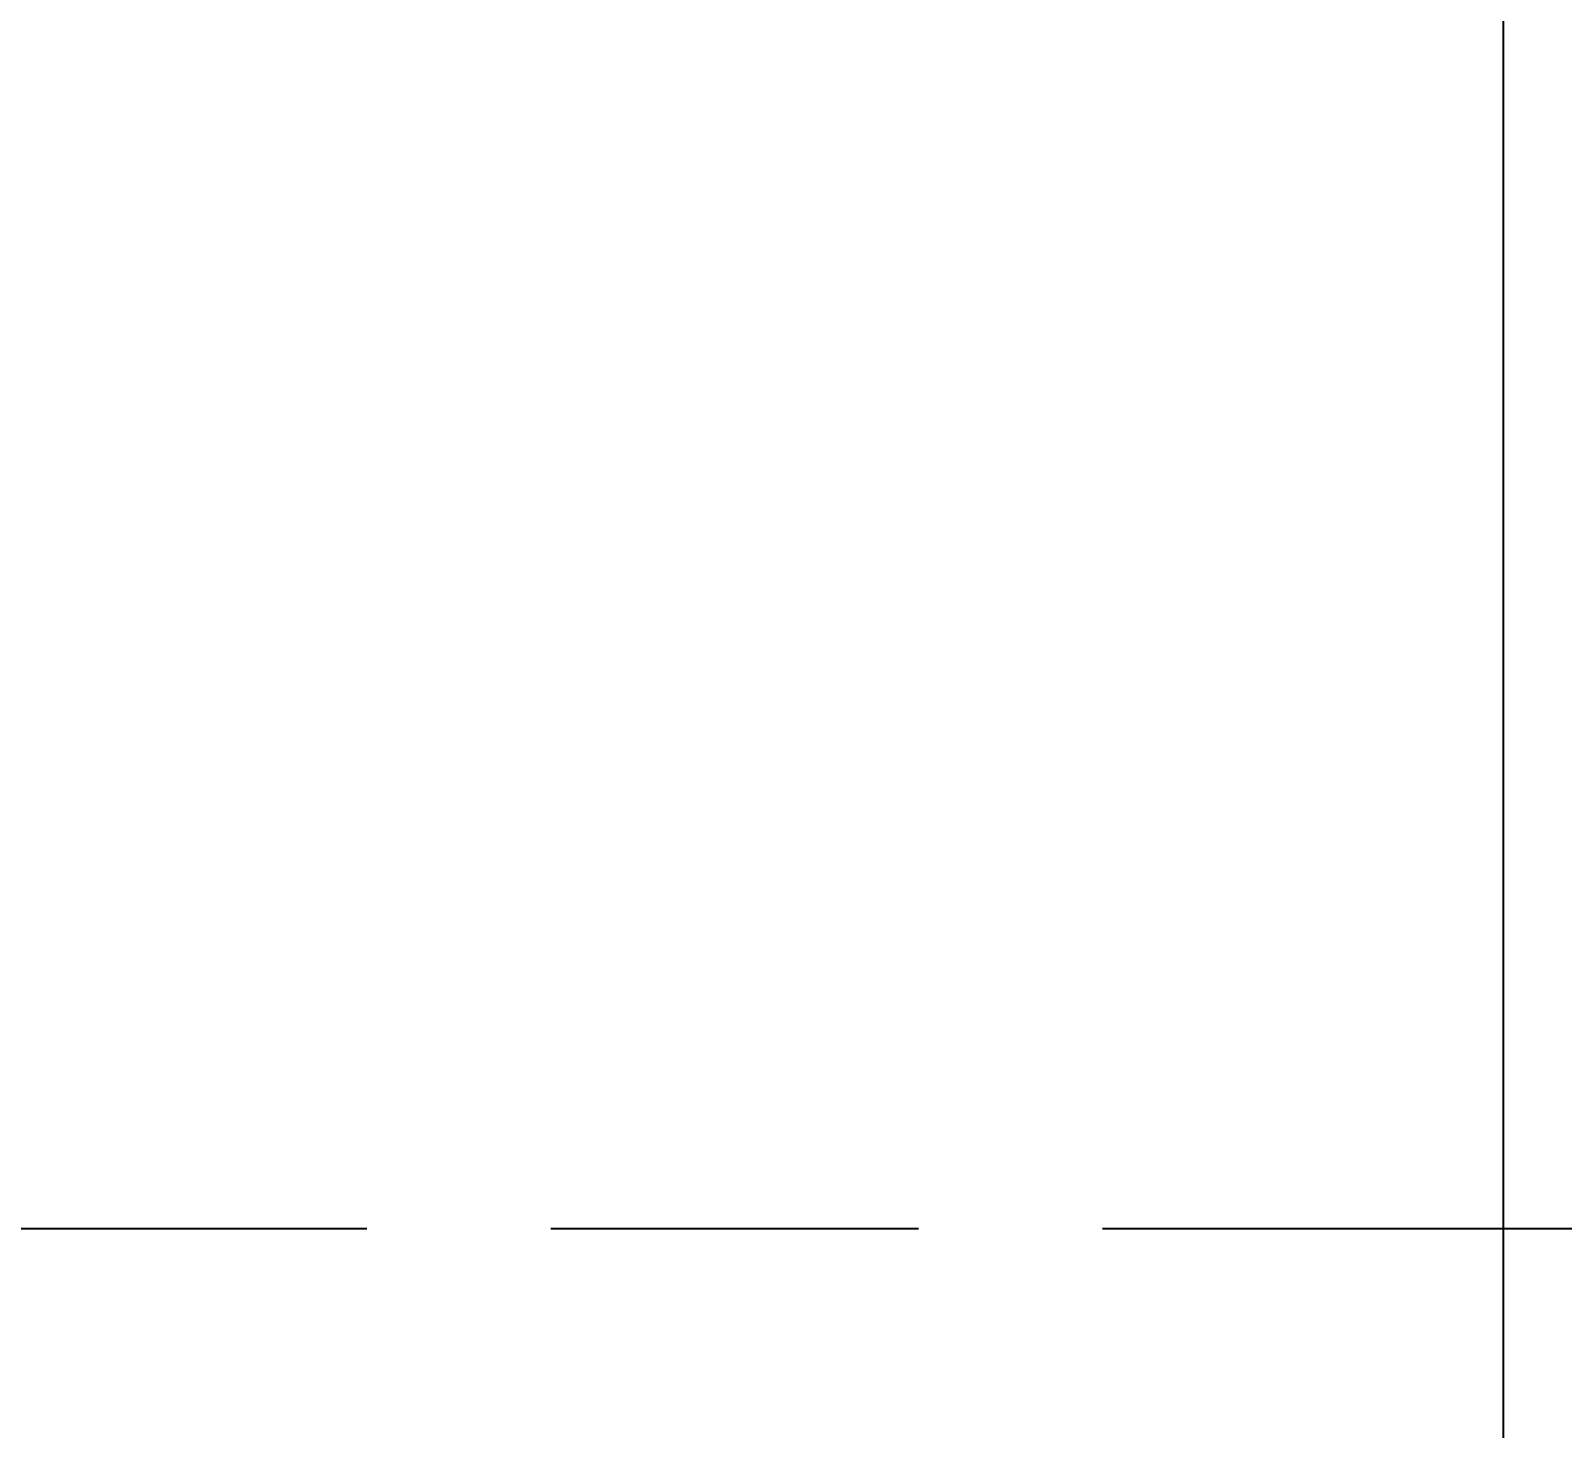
# Model space of a CAD drawing. Header units: inches. Extents: x 11 to 1621, y 11 to 1332.
# Drawn here: x 783.25 to 805.75, y 288.51 to 309.04 of the extents above; entities that cross this region are included whole.
import ezdxf

# ---------------------------------------------------------------- set-up
doc = ezdxf.new("R2010")
doc.units = ezdxf.units.IN
doc.header["$LTSCALE"] = 48
doc.header["$MEASUREMENT"] = 0
doc.linetypes.add('CHAIN', pattern=[0.7087, 0.4724, -0.0591, 0.1181, -0.0591])
doc.linetypes.add('DOUBLE_DASH_CHAIN', pattern=[1.2403, 0.6614, -0.0827, 0.1654, -0.0827, 0.1654, -0.0827])
doc.layers.add('Dimension (ANSI)', color=7, linetype='Continuous', lineweight=25)
doc.layers.add('Work Plane (ANSI)', color=7, linetype='DOUBLE_DASH_CHAIN', lineweight=25)
doc.styles.add('Dimension Text', font='tahoma.ttf')
doc.dimstyles.new('ELC FT', dxfattribs={"dimscale": 48, "dimtxt": 0.12, "dimasz": 0.098425, "dimexe": 0.05, "dimexo": 0.1, "dimgap": 0.031496, "dimtad": 1, "dimdec": 5, "dimzin": 3, "dimdsep": 46, "dimlunit": 4, "dimtxsty": 'Dimension Text', "dimcen": 0.09, "dimdle": 0.5, "dimclrd": 5, "dimclre": 5, "dimclrt": 256, "dimadec": 1, "dimazin": 3, "dimtfac": 0.833333, "dimtofl": 0, "dimtmove": 0, "dimatfit": 3, "dimfxl": 0, "dimfrac": 2, "dimtolj": 1, "dimtzin": 0, "dimlwd": 25, "dimlwe": 25, "dimarcsym": 0})

# ---------------------------------------------------------------- blocks, each defined once
blk = doc.blocks.new('*D15')
at = {"layer": 'Defpoints', "color": 0, "linetype": 'Continuous', "transparency": 16777216}
for p in [(804.877, 319.63), (264.502, 280.771), (804.877, 187.693)]:
    blk.add_point(p, dxfattribs=at)
at = {"layer": 'Dimension (ANSI)', "color": 5, "linetype": 'Continuous', "lineweight": 25, "transparency": 16777216}
for p, q in [((804.877, 314.83), (804.877, 185.293)), ((264.502, 275.971), (264.502, 185.293)), ((269.227, 187.693), (800.153, 187.693))]:
    blk.add_line(p, q, dxfattribs=at)
at = {"layer": 'Dimension (ANSI)', "color": 5, "linetype": 'Continuous', "transparency": 16777216}
for points in [[(269.227, 188.48), (269.227, 186.905), (264.502, 187.693)], [(800.153, 188.48), (800.153, 186.905), (804.877, 187.693)]]:
    blk.add_solid(points, dxfattribs=at)
at = {"layer": 'Dimension (ANSI)', "linetype": 'Continuous', "lineweight": 25, "transparency": 16777216, "insert": (534.752, 192.841), "char_height": 5.76, "attachment_point": 5, "style": 'Dimension Text'}
blk.add_mtext('\\A1;45\'-0 3/8"', dxfattribs=at)
blk = doc.blocks.new('*D25')
at = {"layer": 'Defpoints', "color": 0, "linetype": 'Continuous', "transparency": 16777216}
for p in [(804.877, 319.63), (744.252, 285.943), (804.877, 225.928)]:
    blk.add_point(p, dxfattribs=at)
at = {"layer": 'Dimension (ANSI)', "color": 5, "linetype": 'Continuous', "lineweight": 25, "transparency": 16777216}
for p, q in [((804.877, 314.83), (804.877, 223.528)), ((744.252, 281.143), (744.252, 223.528)), ((748.977, 225.928), (800.153, 225.928))]:
    blk.add_line(p, q, dxfattribs=at)
at = {"layer": 'Dimension (ANSI)', "color": 5, "linetype": 'Continuous', "transparency": 16777216}
for points in [[(748.977, 226.715), (748.977, 225.141), (744.252, 225.928)], [(800.153, 226.715), (800.153, 225.141), (804.877, 225.928)]]:
    blk.add_solid(points, dxfattribs=at)
at = {"layer": 'Dimension (ANSI)', "linetype": 'Continuous', "lineweight": 25, "transparency": 16777216, "insert": (774.565, 231.076), "char_height": 5.76, "attachment_point": 5, "style": 'Dimension Text'}
blk.add_mtext('\\A1;5\'-0 5/8"', dxfattribs=at)

msp = doc.modelspace()

# ---------------------------------------------------------------- linework, layer by layer
at = {"layer": 'Work Plane (ANSI)', "linetype": 'CHAIN', "ltscale": 0.952448}
msp.add_line((183.392611, 291.451101), (817.296967, 291.451101), dxfattribs=at)

# ---------------------------------------------------------------- dimensions: what is measured, and where the dimension line sits
at = {"layer": 'Dimension (ANSI)', "color": 5, "linetype": 'Continuous', "lineweight": 25, "true_color": 0x0000ff}
dim = msp.add_linear_dim(base=(804.877429, 187.692735), p1=(264.502429, 280.771104), p2=(804.877429, 319.630235), angle=180, dimstyle='ELC FT', override={"dimgap": 0.031496, "dimdec": 5, "dimlfac": 1, "dimtol": 0, "dimlim": 0, "dimtp": 0, "dimtm": 0, "dimtdec": 2, "dimatfit": 1}, dxfattribs=at)
dim.commit()
dim.dimension.update_dxf_attribs({"geometry": '*D15', "text_midpoint": (534.752429, 187.692735), "dimtype": 160})
dim = msp.add_linear_dim(base=(804.877429, 225.927966), p1=(744.252429, 285.942735), p2=(804.877429, 319.630235), dimstyle='ELC FT', override={"dimgap": 0.031496, "dimdec": 5, "dimlfac": 1, "dimtol": 0, "dimlim": 0, "dimtp": 0, "dimtm": 0, "dimtdec": 2, "dimatfit": 1}, dxfattribs=at)
dim.commit()
dim.dimension.update_dxf_attribs({"geometry": '*D25', "text_midpoint": (774.564929, 225.927966), "dimtype": 160})

doc.saveas('drawing.dxf')
